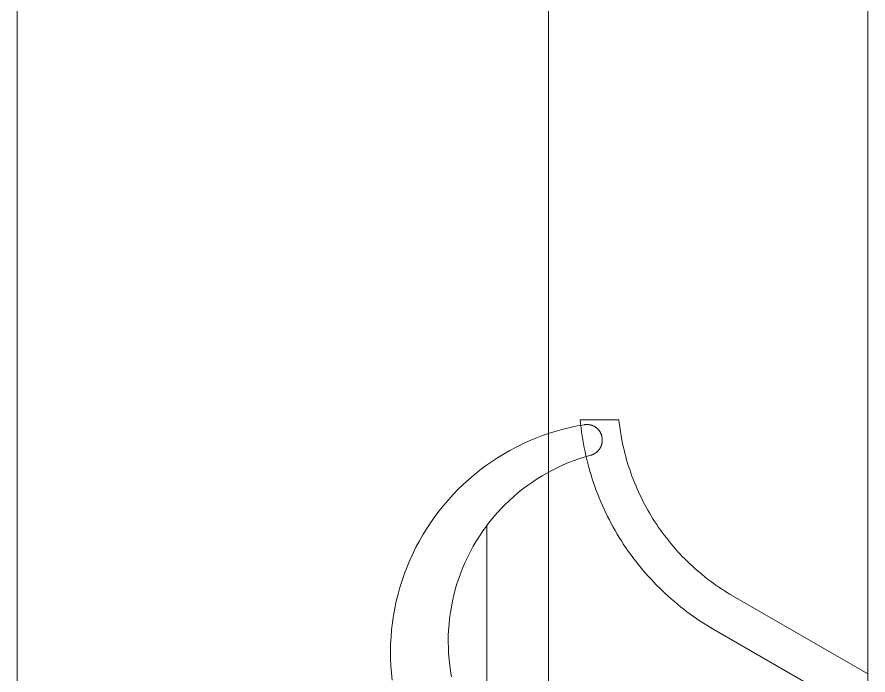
# Model space of a CAD drawing. Header units: millimetres. Extents: x -159872 to 386485, y -250577 to 158966.
# Drawn here: x 157363.04 to 157385.15, y 14451.16 to 14468.24 of the extents above; entities that cross this region are included whole.
import ezdxf

# ---------------------------------------------------------------- set-up
doc = ezdxf.new("R2010")
doc.units = ezdxf.units.MM
doc.layers.get('0').update_dxf_attribs({"lineweight": 25})
doc.layers.add('LDS-equipment-kitchen equipment', color=3, linetype='Continuous', lineweight=13)

# ---------------------------------------------------------------- blocks, each defined once
blk = doc.blocks.new('A$C73be1ed8')
at = {"transparency": 33554687}
for points in [[(623.912, 687.588, 0), (52.312, 687.588, 0)], [(56.412, 675.388, 0), (50.412, 675.388, 0)], [(51.812, 673.788, 0), (57.562, 673.788, 0)], [(54.912, 673.788, 0), (624.912, 673.788, 0)], [(59.162, 671.956, 0), (59.162, 672.959, 0)], [(58.627, 672.388, 0), (58.639, 672.388, 0)], [(53.718, 669.488, 0), (52.072, 666.638, 0)], [(52.563, 665.488, 0), (54.584, 668.988, 0)], [(39.662, 665.488, 0), (52.563, 665.488, 0)], [(623.862, 665.488, 0), (52.563, 665.488, 0)]]:
    blk.add_polyline3d(points, dxfattribs=at)
for points in [[(52.405, 677.846, 0), (52.591, 677.865, 0), (52.778, 677.879, 0), (52.965, 677.886, 0), (53.152, 677.888, 0), (53.339, 677.884, 0), (53.525, 677.874, 0), (53.712, 677.858, 0), (53.898, 677.836, 0), (54.083, 677.809, 0), (54.267, 677.776, 0), (54.45, 677.737, 0), (54.631, 677.692, 0), (54.811, 677.642, 0), (54.99, 677.586, 0), (55.167, 677.525, 0), (55.341, 677.458, 0), (55.514, 677.386, 0), (55.684, 677.309, 0), (55.852, 677.226, 0), (56.017, 677.138, 0), (56.179, 677.045, 0), (56.338, 676.947, 0), (56.494, 676.844, 0), (56.647, 676.736, 0), (56.797, 676.623, 0), (56.942, 676.506, 0), (57.085, 676.385, 0), (57.223, 676.259, 0), (57.357, 676.128, 0), (57.487, 675.994, 0), (57.613, 675.856, 0), (57.734, 675.713, 0), (57.851, 675.567, 0), (57.964, 675.418, 0), (58.071, 675.265, 0), (58.174, 675.109, 0), (58.272, 674.949, 0), (58.365, 674.787, 0), (58.453, 674.622, 0), (58.536, 674.454, 0), (58.613, 674.284, 0), (58.685, 674.111, 0), (58.752, 673.937, 0), (58.813, 673.76, 0), (58.868, 673.581, 0), (58.918, 673.401, 0), (58.963, 673.219, 0), (59.001, 673.036, 0), (59.034, 672.852, 0)], [(52.488, 676.302, 0), (52.638, 676.328, 0), (52.789, 676.349, 0), (52.94, 676.366, 0), (53.092, 676.378, 0), (53.245, 676.385, 0), (53.397, 676.388, 0), (53.55, 676.386, 0), (53.702, 676.379, 0), (53.854, 676.368, 0), (54.006, 676.352, 0), (54.157, 676.332, 0), (54.307, 676.307, 0), (54.457, 676.277, 0), (54.606, 676.243, 0), (54.753, 676.205, 0), (54.899, 676.162, 0), (55.044, 676.114, 0), (55.188, 676.062, 0), (55.329, 676.006, 0), (55.469, 675.945, 0), (55.607, 675.88, 0), (55.743, 675.811, 0), (55.877, 675.738, 0), (56.009, 675.661, 0), (56.138, 675.58, 0), (56.264, 675.495, 0), (56.388, 675.406, 0), (56.509, 675.313, 0), (56.628, 675.217, 0), (56.743, 675.117, 0), (56.855, 675.014, 0), (56.964, 674.907, 0), (57.07, 674.797, 0), (57.172, 674.684, 0), (57.271, 674.568, 0), (57.366, 674.449, 0), (57.457, 674.327, 0), (57.545, 674.202, 0), (57.629, 674.074, 0), (57.709, 673.945, 0), (57.785, 673.812, 0), (57.857, 673.678, 0), (57.925, 673.541, 0), (57.988, 673.403, 0), (58.048, 673.262, 0), (58.103, 673.12, 0), (58.153, 672.976, 0), (58.199, 672.831, 0), (58.241, 672.684, 0)], [(53.718, 669.488, 0), (53.771, 669.579, 0), (53.826, 669.668, 0), (53.881, 669.757, 0), (53.938, 669.845, 0), (53.997, 669.932, 0), (54.057, 670.018, 0), (54.118, 670.103, 0), (54.18, 670.188, 0), (54.244, 670.271, 0), (54.308, 670.354, 0), (54.374, 670.435, 0), (54.442, 670.515, 0), (54.51, 670.595, 0), (54.58, 670.673, 0), (54.65, 670.751, 0), (54.722, 670.827, 0), (54.795, 670.902, 0), (54.87, 670.976, 0), (54.945, 671.049, 0), (55.021, 671.121, 0), (55.099, 671.192, 0), (55.177, 671.261, 0), (55.257, 671.33, 0), (55.337, 671.397, 0), (55.419, 671.463, 0), (55.501, 671.527, 0), (55.585, 671.591, 0), (55.669, 671.653, 0), (55.755, 671.714, 0), (55.841, 671.774, 0), (55.928, 671.832, 0), (56.016, 671.889, 0), (56.105, 671.945, 0), (56.194, 671.999, 0), (56.285, 672.052, 0), (56.376, 672.104, 0), (56.468, 672.154, 0), (56.561, 672.203, 0), (56.654, 672.25, 0), (56.749, 672.296, 0), (56.843, 672.341, 0), (56.939, 672.384, 0), (57.035, 672.426, 0), (57.132, 672.467, 0), (57.229, 672.506, 0), (57.327, 672.543, 0), (57.426, 672.579, 0), (57.525, 672.613, 0), (57.624, 672.646, 0), (57.724, 672.678, 0), (57.825, 672.708, 0), (57.925, 672.737, 0), (58.027, 672.764, 0), (58.128, 672.789, 0), (58.231, 672.813, 0), (58.333, 672.835, 0), (58.436, 672.856, 0), (58.539, 672.876, 0), (58.642, 672.893, 0), (58.746, 672.91, 0), (58.85, 672.924, 0), (58.954, 672.938, 0), (59.058, 672.949, 0), (59.162, 672.959, 0)], [(59.034, 672.852, 0), (59.036, 672.841, 0), (59.037, 672.831, 0), (59.038, 672.82, 0), (59.039, 672.809, 0), (59.039, 672.798, 0), (59.039, 672.787, 0), (59.039, 672.777, 0), (59.039, 672.766, 0), (59.038, 672.755, 0), (59.037, 672.744, 0), (59.036, 672.734, 0), (59.034, 672.723, 0), (59.032, 672.712, 0), (59.03, 672.702, 0), (59.027, 672.691, 0), (59.025, 672.681, 0), (59.022, 672.67, 0), (59.018, 672.66, 0), (59.015, 672.65, 0), (59.011, 672.64, 0), (59.007, 672.63, 0), (59.002, 672.62, 0), (58.998, 672.61, 0), (58.993, 672.6, 0), (58.987, 672.591, 0), (58.982, 672.581, 0), (58.976, 672.572, 0), (58.97, 672.563, 0), (58.964, 672.554, 0), (58.958, 672.546, 0), (58.951, 672.537, 0), (58.944, 672.529, 0), (58.937, 672.521, 0), (58.93, 672.513, 0), (58.922, 672.505, 0), (58.914, 672.497, 0), (58.906, 672.49, 0), (58.898, 672.483, 0), (58.89, 672.476, 0), (58.881, 672.469, 0), (58.873, 672.463, 0), (58.864, 672.457, 0), (58.855, 672.451, 0), (58.845, 672.445, 0), (58.836, 672.44, 0), (58.827, 672.434, 0), (58.817, 672.429, 0), (58.807, 672.425, 0), (58.797, 672.42, 0), (58.787, 672.416, 0), (58.777, 672.412, 0), (58.767, 672.409, 0), (58.757, 672.405, 0), (58.746, 672.402, 0), (58.736, 672.4, 0), (58.725, 672.397, 0), (58.715, 672.395, 0), (58.704, 672.393, 0), (58.693, 672.392, 0), (58.683, 672.39, 0), (58.672, 672.389, 0), (58.661, 672.388, 0), (58.65, 672.388, 0), (58.639, 672.388, 0)], [(58.627, 672.388, 0), (58.619, 672.388, 0), (58.611, 672.388, 0), (58.603, 672.389, 0), (58.595, 672.389, 0), (58.587, 672.39, 0), (58.579, 672.391, 0), (58.57, 672.392, 0), (58.562, 672.393, 0), (58.554, 672.395, 0), (58.546, 672.396, 0), (58.538, 672.398, 0), (58.53, 672.4, 0), (58.522, 672.402, 0), (58.515, 672.404, 0), (58.507, 672.407, 0), (58.499, 672.409, 0), (58.491, 672.412, 0), (58.484, 672.415, 0), (58.476, 672.418, 0), (58.468, 672.421, 0), (58.461, 672.424, 0), (58.454, 672.428, 0), (58.446, 672.431, 0), (58.439, 672.435, 0), (58.432, 672.439, 0), (58.425, 672.443, 0), (58.418, 672.447, 0), (58.411, 672.452, 0), (58.404, 672.456, 0), (58.397, 672.461, 0), (58.391, 672.466, 0), (58.384, 672.47, 0), (58.378, 672.476, 0), (58.371, 672.481, 0), (58.365, 672.486, 0), (58.359, 672.491, 0), (58.353, 672.497, 0), (58.347, 672.503, 0), (58.341, 672.508, 0), (58.336, 672.514, 0), (58.33, 672.52, 0), (58.325, 672.527, 0), (58.319, 672.533, 0), (58.314, 672.539, 0), (58.309, 672.546, 0), (58.304, 672.552, 0), (58.3, 672.559, 0), (58.295, 672.566, 0), (58.291, 672.572, 0), (58.286, 672.579, 0), (58.282, 672.586, 0), (58.278, 672.593, 0), (58.274, 672.601, 0), (58.27, 672.608, 0), (58.267, 672.615, 0), (58.263, 672.623, 0), (58.26, 672.63, 0), (58.257, 672.638, 0), (58.254, 672.645, 0), (58.251, 672.653, 0), (58.248, 672.661, 0), (58.246, 672.668, 0), (58.243, 672.676, 0), (58.241, 672.684, 0)], [(54.584, 668.988, 0), (54.629, 669.065, 0), (54.675, 669.14, 0), (54.722, 669.215, 0), (54.77, 669.289, 0), (54.819, 669.363, 0), (54.869, 669.436, 0), (54.921, 669.508, 0), (54.973, 669.579, 0), (55.027, 669.65, 0), (55.081, 669.719, 0), (55.137, 669.788, 0), (55.193, 669.856, 0), (55.251, 669.923, 0), (55.309, 669.99, 0), (55.369, 670.055, 0), (55.429, 670.12, 0), (55.491, 670.184, 0), (55.553, 670.246, 0), (55.616, 670.308, 0), (55.681, 670.369, 0), (55.746, 670.429, 0), (55.812, 670.488, 0), (55.878, 670.546, 0), (55.946, 670.603, 0), (56.015, 670.659, 0), (56.084, 670.714, 0), (56.154, 670.768, 0), (56.225, 670.821, 0), (56.297, 670.873, 0), (56.369, 670.924, 0), (56.442, 670.974, 0), (56.516, 671.023, 0), (56.591, 671.07, 0), (56.666, 671.117, 0), (56.742, 671.162, 0), (56.819, 671.206, 0), (56.896, 671.249, 0), (56.974, 671.291, 0), (57.052, 671.332, 0), (57.132, 671.372, 0), (57.211, 671.41, 0), (57.292, 671.448, 0), (57.372, 671.484, 0), (57.454, 671.519, 0), (57.535, 671.552, 0), (57.618, 671.585, 0), (57.701, 671.616, 0), (57.784, 671.646, 0), (57.868, 671.675, 0), (57.952, 671.703, 0), (58.036, 671.729, 0), (58.121, 671.754, 0), (58.206, 671.778, 0), (58.292, 671.8, 0), (58.378, 671.822, 0), (58.464, 671.842, 0), (58.55, 671.861, 0), (58.637, 671.878, 0), (58.724, 671.894, 0), (58.811, 671.909, 0), (58.899, 671.923, 0), (58.986, 671.935, 0), (59.074, 671.946, 0), (59.162, 671.956, 0)]]:
    blk.add_polyline3d(points)
blk = doc.blocks.new('Group-410')
at = {"layer": 'LDS-equipment-kitchen equipment', "rotation": 89.99980100206012}
blk.add_blockref('A$C73be1ed8', (97377.118, 50856.138), dxfattribs=at)

msp = doc.modelspace()

# ---------------------------------------------------------------- block references
at = {"layer": 'LDS-equipment-kitchen equipment', "color": 7}
msp.add_blockref('Group-410', (60673.51323, -36457.51522), dxfattribs=at)

doc.saveas('drawing.dxf')
